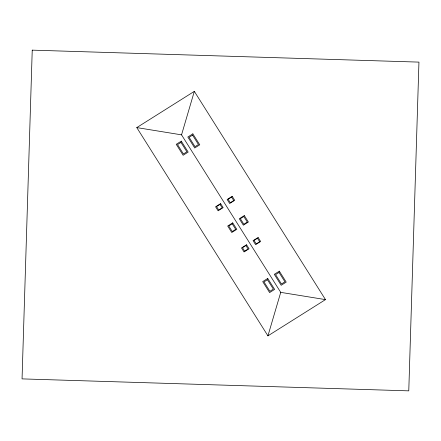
<?xml version="1.0" encoding="UTF-8"?>
<svg xmlns="http://www.w3.org/2000/svg" width="441" height="441" viewBox="0 0 441 441"><rect width="100%" height="100%" fill="white"/><g stroke="black" fill="none" stroke-linecap="round" stroke-linejoin="round"><path stroke-width="0.66" d="M267.935 335.855L280.73 292.361L181.543 134.852L194.332 91.359L325.48 299.615L267.935 335.855L136.787 127.592L194.332 91.359M136.787 127.592L181.543 134.852M280.73 292.361L325.48 299.615M32.232 50.142L22.05 378.885L408.774 390.858L418.95 62.115L32.232 50.142M181.279 141.142L176.24 144.312L183.136 155.271L188.175 152.095L181.279 141.142M192.855 133.849L187.816 137.024L194.718 147.978L199.756 144.802L192.855 133.849M180.981 142.432L177.53 144.609L183.428 153.975L186.885 151.803L180.981 142.432M192.563 135.144L189.112 137.316L195.01 146.682L198.461 144.51L192.563 135.144M220.616 203.604L215.572 206.779L218.097 210.787L223.14 207.612L220.616 203.604M232.192 196.311L227.154 199.486L229.678 203.494L234.717 200.324L232.192 196.311M220.004 204.398L216.553 206.57L218.708 209.999L222.159 207.821L220.004 204.398M231.58 197.105L228.129 199.277L230.29 202.706L233.741 200.534L231.58 197.105M232.732 222.854L227.694 226.029L231.768 232.49L236.806 229.32L232.732 222.854M244.314 215.561L239.276 218.736L243.344 225.197L248.388 222.027L244.314 215.561M232.236 223.824L228.785 225.996L232.264 231.525L235.715 229.348L232.236 223.824M243.818 216.531L240.362 218.703L243.845 224.232L247.296 222.055L243.818 216.531M246.536 244.766L241.497 247.941L244.022 251.949L249.06 248.774L246.536 244.766M258.117 237.479L253.073 240.648L255.598 244.656L260.637 241.486L258.117 237.479M245.924 245.56L242.473 247.732L244.628 251.161L248.085 248.983L245.924 245.56M257.505 238.267L254.049 240.439L256.21 243.867L259.661 241.696L257.505 238.267M267.742 278.447L262.704 281.617L269.605 292.576L274.644 289.401L267.742 278.447M279.324 271.154L274.285 274.33L281.182 285.283L286.22 282.108L279.324 271.154M267.45 279.737L263.999 281.915L269.898 291.281L273.348 289.109L267.45 279.737M279.026 272.45L275.575 274.622L281.479 283.987L284.93 281.816L279.026 272.45"/></g></svg>
